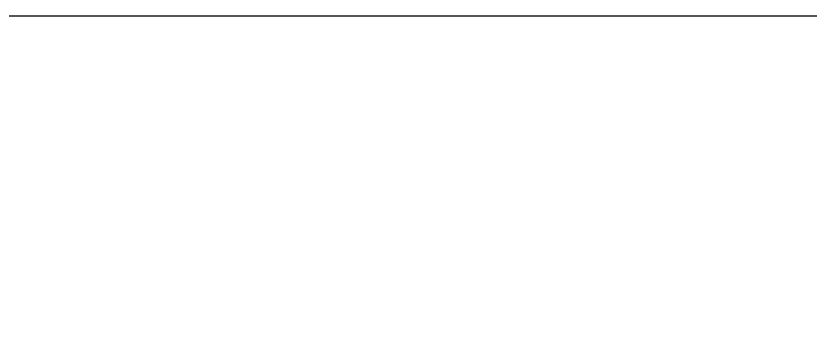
# Model space of a CAD drawing. Extents: x -202236 to 1002404, y -663931 to 1550022.
# Drawn here: x 68 to 9398, y -352970 to -349077 of the extents above; entities that cross this region are included whole.
import ezdxf
from ezdxf.xclip import XClip

# ---------------------------------------------------------------- set-up
doc = ezdxf.new("R2010")
doc.units = 0
doc.linetypes.add('ZN-DASH', pattern=[0.35, 0.25, -0.1])
for name, color, linetype in [('!ZN3-铝板幕墙-3', 3, 'Continuous'), ('!ZN5-钢材投影-40', 40, 'Continuous'), ('!ZN6-虚线-8', 8, 'ZN-DASH'), ('3索引', 3, 'Continuous'), ('A-AXIS-D', 1, 'Continuous')]:
    doc.layers.add(name, color=color, linetype=linetype)
doc.layers.add('A-WALL-HATCH', color=8, linetype='Continuous', lineweight=13)

# ---------------------------------------------------------------- blocks, each defined once
blk = doc.blocks.new('20250913160558')
at = {"layer": '!ZN3-铝板幕墙-3'}
for points in [[(10650.1, -3320.6, 0.09075), (10607.8, -3108.8), (9650, -580), (9250, -712.1), (9250, -852.1)], [(10647.6, -3319.5, 0.090277), (10605.5, -3109.7), (9648.5, -583.1), (9252.5, -713.9), (9252.5, -852.1)], [(10625.1, -3322.3, 0.091405), (10584.5, -3117.9), (9635.1, -611.2), (9275, -730.2), (9275, -827.1)]]:
    blk.add_lwpolyline(points, format="xyb", dxfattribs=at)
at = {"layer": '!ZN5-钢材投影-40'}
for p, q in [((10528.5, -3139.6), (9581.6, -639.4)), ((10575.2, -3121.5), (9629.1, -623.7)), ((9598.1, -5185), (9600, -1148.7)), ((9718.1, -5185), (9720, -1148.7))]:
    blk.add_line(p, q, dxfattribs=at)
at = {"layer": '!ZN6-虚线-8', "ltscale": 30}
for p, q in [((10533.2, -3137.8), (9586.4, -637.9)), ((10570.5, -3123.3), (9624.4, -625.3)), ((9603.1, -5185), (9605, -1148.7)), ((9713.1, -5185), (9715, -1148.7))]:
    blk.add_line(p, q, dxfattribs=at)
at = {"layer": 'A-WALL-HATCH'}
blk.add_line((9150, -1350), (9150, -4830), dxfattribs=at)

msp = doc.modelspace()

# ---------------------------------------------------------------- block references
at = {"layer": 'A-AXIS-D', "ltscale": 800}
ref = msp.add_blockref('20250913160558', (-3288.63, -351411.69), dxfattribs=at)
XClip(ref).set_block_clipping_path([(8878.3221419092, -5852.6153185393), (11166.9362622546, -3030.562866794)])

# ---------------------------------------------------------------- next in the draw order: linework, layer by layer
at = {"layer": '3索引', "ltscale": 800}
msp.add_lwpolyline([(-10213.81, -349077.38), (37043.23, -349077.38), (37043.23, -370204.01), (-10213.81, -370204.01)], close=True, dxfattribs=at)

doc.saveas('drawing.dxf')
